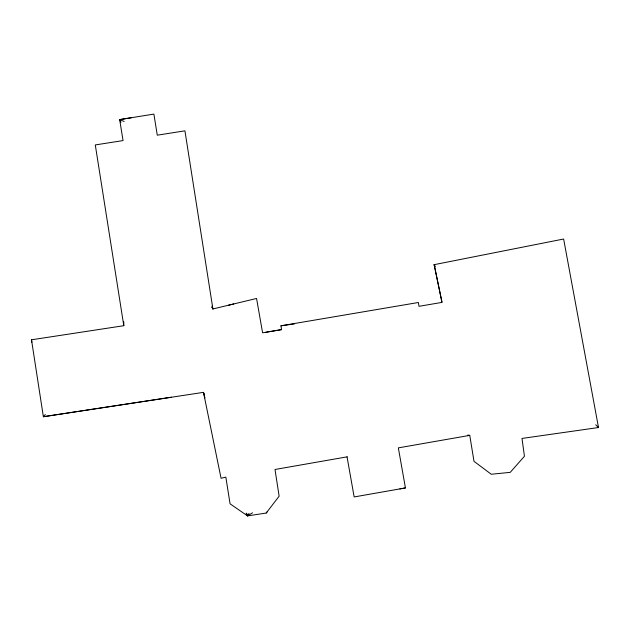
<?xml version="1.0" encoding="UTF-8"?>
<svg xmlns="http://www.w3.org/2000/svg" width="630" height="630" viewBox="0 0 630 630"><rect width="100%" height="100%" fill="white"/><g stroke="black" fill="none" stroke-linecap="round" stroke-linejoin="round"><path stroke-width="0.94" d="M249.055 513.379L247.559 515.907L230.068 503.819L225.831 477.123L221.067 478.28L203.474 392.356L43.368 416.721L31.5 339.798L123.795 325.702L123.779 321.788M246.141 513.379L247.559 515.907L266.207 513.04L279.129 496.196L275.003 469.484L347.272 456.821M266.207 513.04L267.183 511.765M45.313 414.524L43.368 416.721L171.305 397.246M252.543 512.796L247.559 515.907L246.566 513.143M228.54 305.204L233.73 303.951M211.979 307.227L212.909 308.96L256.56 298.47L262.6 332.805L281.571 329.624L280.933 325.805L418.367 302.495L419.005 306.314L441.992 302.392L434.157 264.671L563.637 239.022L598.5 427.526L521.994 438.441L524.436 456.246L510.237 472.35L491.266 474.256L473.996 461.333L469.759 435.369L467.822 435.054M399.869 488.911L405.437 487.927L398.341 447.875L469.759 435.369M405.437 487.927L354.154 496.944L347.051 456.884M265.954 332.246L281.571 329.624M123.795 325.702L95.287 144.931L123.055 140.584L119.661 119.605L131.591 117.684M120.96 122.252L119.661 119.605L153.885 114.093L157.279 135.182L184.929 130.835L212.909 308.96L212.042 307.204M280.933 325.805L294.549 323.883M119.661 119.605L124.141 121.464M595.712 424.77L598.5 427.526M434.157 264.671L435.039 266.427L434.157 264.671L441.953 302.077M204.459 395.12L203.474 392.356L204.963 398.002M212.011 306.156L212.909 308.96M31.5 339.798L31.878 342.248"/></g></svg>
